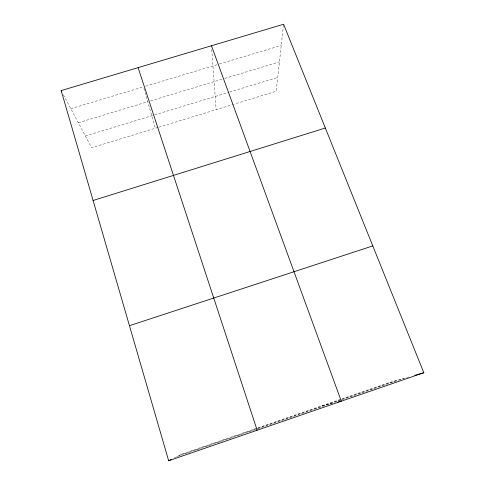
<?xml version="1.0" encoding="UTF-8"?>
<svg xmlns="http://www.w3.org/2000/svg" width="485" height="485" viewBox="0 0 485 485"><rect width="100%" height="100%" fill="white"/><g stroke="black" fill="none" stroke-linecap="round" stroke-linejoin="round"><path stroke-width="0.36" stroke-dasharray="2.42 1.82" d="M283.507 24.977L276.207 91.277L234.249 104.111M174.436 457.858L182.366 453.881L257.286 428.055M257.996 427.812L388.958 382.665L409.025 376.942M179.608 455.269L257.28 428.485M257.996 428.237L340.858 399.67M341.573 399.422L396.015 380.652M177.183 456.591L255.207 429.686L253.74 429.28M257.353 428.946L313.825 409.473M314.541 409.225L338.142 401.089M338.857 400.84L341.725 399.852M342.44 399.604L404.017 378.373M158.134 127.391L91.617 147.737L62.904 93.817M158.856 127.173L233.527 104.336M85.348 135.964L153.891 115.103M154.612 114.884L228.853 92.296M229.569 92.077L277.735 77.418M78.303 122.735L147.749 101.723M150.635 100.85L224.155 78.612M224.876 78.394L279.445 61.886M70.822 108.688L143.53 86.827M145.7 86.172L218.699 64.226M219.42 64.008L281.258 45.42M321.888 405.787L333.686 402.993M143.936 88.246L155.273 128.27M211.739 49.5L216.164 109.646"/><path stroke-width="0.73" d="M168.665 460.75L423.817 372.729L283.592 24.25L61.183 90.58L168.665 460.75L171.193 459.483M129.446 325.678L372.789 245.913M93.09 200.481L325.344 128.016M414.705 375.323L423.817 372.729M337.833 402.016L341.307 401.192L211.46 45.76M256.05 429.922L257.147 430.225L138.098 67.645M61.183 90.58L61.874 91.877"/></g></svg>
